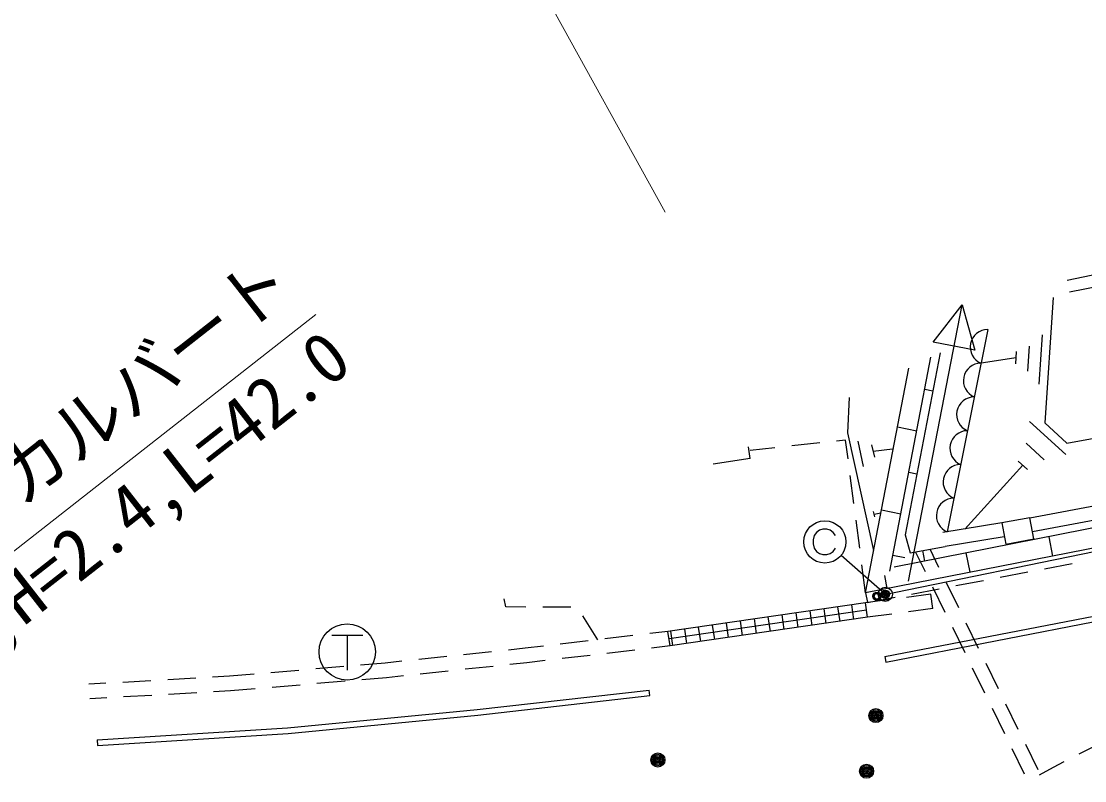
# Model space of a CAD drawing. Units: millimetres at full size, sheet at 1:1000; details may follow other scales. Extents: x 40000 to 680000, y 20000 to 380000.
# Drawn here: x 88735 to 126514, y 286445 to 313416 of the extents above; entities that cross this region are included whole.
import ezdxf
from ezdxf.enums import TextEntityAlignment as Align

# ---------------------------------------------------------------- set-up
doc = ezdxf.new("R2010")
doc.units = ezdxf.units.MM
doc.header["$LTSCALE"] = 1000
doc.header["$PDMODE"] = 32
doc.header["$PDSIZE"] = 500
for name, color, linetype, lineweight in [('M-BGD', 7, 'Continuous', 25), ('M-BMK', 2, 'Continuous', 13), ('M-STR-HTXT', 7, 'Continuous', 13), ('M-STR-STRC', 7, 'Continuous', 25)]:
    doc.layers.add(name, color=color, linetype=linetype, lineweight=lineweight)
doc.styles.add('ＭＳ ゴシック', font='')
doc.styles.get('ＭＳ ゴシック').set_extended_font_data('MS Gothic')

msp = doc.modelspace()

# ---------------------------------------------------------------- linework, layer by layer
at = {"layer": 'M-BGD'}
for p, q in [((127028, 304444), (125885, 304211)), ((127118, 304020), (125976, 303793)), ((120250, 293533), (122155, 303350)), ((121133, 302021), (122155, 303350)), ((122155, 303350), (122605, 301735)), ((123067, 302470), (121626, 295280)), ((125004, 302285), (124886, 300526)), ((122605, 301735), (121133, 302021)), ((124535, 301875), (124476, 300995)), ((119589, 293890), (121050, 301481)), ((124080, 301684), (124051, 301245)), ((124065, 301464), (122759, 301259)), ((118727, 293115), (120263, 301095)), ((120832, 300348), (121119, 300293)), ((119861, 299007), (120548, 298875)), ((124549, 299207), (125844, 298032)), ((118020, 298543), (117695, 298508)), ((118107, 297875), (118020, 298543)), ((118658, 297610), (118460, 298499)), ((114632, 297888), (114569, 298300)), ((115508, 298272), (114626, 298177)), ((117099, 298443), (116104, 298336)), ((119053, 297931), (118954, 298375)), ((119004, 298153), (119682, 298229)), ((124432, 298428), (125079, 297841)), ((114632, 297888), (113316, 297688)), ((124153, 297796), (124477, 297502)), ((120265, 297402), (120555, 297346)), ((124315, 297649), (122259, 295383)), ((118314, 296289), (118185, 297280)), ((119055, 295822), (119014, 296009)), ((119035, 295915), (119270, 295958)), ((119294, 296061), (119981, 295929)), ((118520, 294702), (118391, 295694)), ((128215, 295694), (119744, 294029)), ((123569, 295598), (121479, 295256)), ((123650, 295105), (121560, 294763)), ((125386, 294425), (125251, 295111)), ((123780, 294822), (123772, 294861)), ((119430, 293065), (117856, 294444)), ((119698, 294456), (120128, 294373)), ((120856, 293859), (120506, 294572)), ((120836, 294243), (120762, 294619)), ((121336, 294016), (121018, 294665)), ((122443, 293846), (122308, 294533)), ((118727, 293115), (118598, 294107)), ((125081, 293974), (126063, 294162)), ((119499, 293267), (119409, 293728)), ((121938, 293373), (122920, 293561)), ((123509, 293674), (124491, 293862)), ((120366, 293072), (121348, 293260)), ((121560, 292422), (121120, 293320)), ((122040, 292579), (121600, 293477)), ((105952, 292615), (105891, 292903)), ((119590, 292878), (118725, 292762)), ((118727, 293115), (118795, 292772)), ((118795, 292772), (119777, 292960)), ((121050, 293072), (120185, 292957)), ((121119, 292556), (121050, 293072)), ((106658, 292613), (105952, 292615)), ((108258, 292608), (107258, 292611)), ((118725, 292762), (111708, 291746)), ((118763, 292505), (111746, 291488)), ((116746, 292476), (116820, 291961)), ((117241, 292547), (117315, 292033)), ((117736, 292619), (117810, 292104)), ((118230, 292691), (118305, 292176)), ((118800, 292248), (118725, 292762)), ((121119, 292556), (120257, 292442)), ((109213, 291453), (108689, 292305)), ((118800, 292248), (111783, 291231)), ((113777, 292045), (113851, 291531)), ((114272, 292117), (114346, 291603)), ((114767, 292189), (114841, 291674)), ((115261, 292261), (115336, 291746)), ((115756, 292332), (115831, 291818)), ((116251, 292404), (116326, 291889)), ((119662, 292362), (118800, 292248)), ((122744, 291142), (122304, 292040)), ((111708, 291746), (111059, 291670)), ((111783, 291231), (111708, 291746)), ((111798, 291759), (111872, 291244)), ((112292, 291830), (112367, 291316)), ((112787, 291902), (112862, 291387)), ((113282, 291974), (113357, 291459)), ((122264, 290986), (121824, 291883)), ((99764, 291618), (100864, 291618)), ((100314, 291618), (100314, 290368)), ((108874, 291413), (107880, 291297)), ((110463, 291600), (109470, 291483)), ((105441, 291024), (104446, 290918)), ((106635, 291151), (106038, 291087)), ((107285, 291227), (106635, 291151)), ((110529, 291084), (109536, 290967)), ((111783, 291231), (111125, 291154)), ((101662, 290622), (100792, 290548)), ((102259, 290685), (101662, 290622)), ((103850, 290855), (102855, 290749)), ((106693, 290634), (106091, 290570)), ((107351, 290711), (106693, 290634)), ((108940, 290898), (107947, 290781)), ((119409, 290857), (119447, 290661)), ((123449, 289705), (123009, 290603)), ((96135, 290153), (95534, 290119)), ((97005, 290227), (96135, 290153)), ((98599, 290362), (97603, 290277)), ((100194, 290497), (99197, 290413)), ((102312, 290168), (101711, 290104)), ((103904, 290337), (102909, 290232)), ((105495, 290507), (104500, 290401)), ((122969, 289549), (122528, 290447)), ((91740, 289905), (91139, 289872)), ((93337, 289995), (92339, 289939)), ((94935, 290085), (93936, 290029)), ((98642, 289844), (97646, 289759)), ((100237, 289979), (99240, 289894)), ((101711, 290104), (100835, 290030)), ((93370, 289476), (92372, 289420)), ((94968, 289566), (93969, 289510)), ((96172, 289634), (95567, 289600)), ((97048, 289708), (96172, 289634)), ((111065, 289466), (111043, 289665)), ((91773, 289387), (91168, 289353)), ((124153, 288269), (123713, 289167)), ((123673, 288112), (123233, 289010)), ((91427, 287894), (91439, 287694)), ((124377, 286675), (123937, 287573)), ((124857, 286832), (124417, 287730)), ((127203, 287835), (126309, 287386)), ((125399, 286919), (124892, 286644)), ((125775, 287114), (125399, 286919))]:
    msp.add_line(p, q, dxfattribs=at)
for points in [[(125393, 303611), (125095, 299160), (125877, 298438), (137767, 300599), (163464, 305363), (165205, 305242), (186287, 309271), (202413, 312300), (210010, 313220)], [(124570, 295786), (142979, 299236), (153338, 301171), (164248, 303402), (165740, 303428), (170379, 304284), (179660, 306116), (188207, 307772), (202471, 310466), (209839, 311875)], [(124662, 295294), (143071, 298745), (153434, 300680), (164303, 302903), (165790, 302929), (170472, 303793), (179756, 305625), (188301, 307281), (202564, 309975), (209933, 311384)], [(210632, 310401), (197862, 308051), (179947, 304680), (162948, 301493), (151717, 299381), (140370, 297288), (128330, 295003), (118727, 293115)], [(121377, 301642), (120140, 295179), (120309, 294537), (121560, 294763)], [(118146, 300057), (118086, 298802), (119016, 294617)], [(119409, 290857), (127206, 292364), (141700, 295117)], [(119447, 290661), (127243, 292168), (141737, 294921)], [(91427, 287894), (98196, 288319), (104931, 288972), (111043, 289665)], [(91439, 287694), (98212, 288120), (104952, 288773), (111065, 289466)]]:
    msp.add_lwpolyline(points, dxfattribs=at)
msp.add_lwpolyline([(124570, 295786), (123569, 295598), (123710, 294849), (124710, 295037)], close=True, dxfattribs=at)
for centre, radius in [((119430, 293065), 150), ((119430, 293065), 120), ((119430, 293065), 90), ((119430, 293065), 60), ((119430, 293065), 30), ((119430, 293065), 20), ((100314, 291018), 1000)]:
    msp.add_circle(centre, radius, dxfattribs=at)
for centre in [(123068, 301847), (122828, 300649), (122587, 299450), (122347, 298252), (122107, 297054), (121867, 295855)]:
    msp.add_arc(centre, 623, 90.0908, 247.2553, dxfattribs=at)
msp.add_point((119430, 293065), dxfattribs=at)
at = {"layer": 'M-BMK'}
msp.add_arc((203464, 140317), 160000, 100.44437, 138.13444, dxfattribs=at)
at = {"layer": 'M-STR-HTXT'}
for p, q in [((106286, 316264), (111604, 306635)), ((81476, 289130), (99194, 302997))]:
    msp.add_line(p, q, dxfattribs=at)
at = {"layer": 'M-STR-STRC'}
for p, q in [((116907, 295152), (116870, 295002)), ((116982, 295265), (116907, 295152)), ((117095, 295340), (116982, 295265)), ((117207, 295377), (117095, 295340)), ((117357, 295377), (117207, 295377)), ((117470, 295340), (117357, 295377)), ((117582, 295265), (117470, 295340)), ((117657, 295152), (117582, 295265)), ((116870, 295002), (116870, 294852)), ((116870, 294852), (116907, 294702)), ((116907, 294702), (116982, 294590)), ((117582, 294590), (117657, 294702)), ((127848, 294784), (119283, 293027)), ((116982, 294590), (117095, 294515)), ((117095, 294515), (117207, 294477)), ((117207, 294477), (117357, 294477)), ((117357, 294477), (117470, 294515)), ((117470, 294515), (117582, 294590))]:
    msp.add_line(p, q, dxfattribs=at)
for centre, radius in [((117282, 294927), 750), ((119136, 292997), 150), ((119136, 292997), 120), ((119136, 292997), 100), ((119096, 288758), 250), ((119096, 288758), 204), ((119096, 288758), 159), ((119096, 288758), 114), ((119096, 288758), 68.2), ((119096, 288758), 22.7), ((111351, 287181), 250), ((111351, 287181), 204), ((111351, 287181), 159), ((111351, 287181), 114), ((111351, 287181), 68.2), ((111351, 287181), 22.7), ((118764, 286782), 250), ((118764, 286782), 204), ((118764, 286782), 159), ((118764, 286782), 114), ((118764, 286782), 68.2), ((118764, 286782), 22.7)]:
    msp.add_circle(centre, radius, dxfattribs=at)

# ---------------------------------------------------------------- texts
at = {"layer": 'M-STR-HTXT', "style": 'ＭＳ ゴシック'}
msp.add_text('ボックスカルバート', height=1833, rotation=38.047, dxfattribs=at).set_placement((81167, 289523), align=Align.BOTTOM_LEFT)
msp.add_text('W=2.4,H=2.4,L=42.0', height=1833, rotation=38.047, dxfattribs=at).set_placement((81784, 288736), align=Align.TOP_LEFT)

doc.saveas('drawing.dxf')
